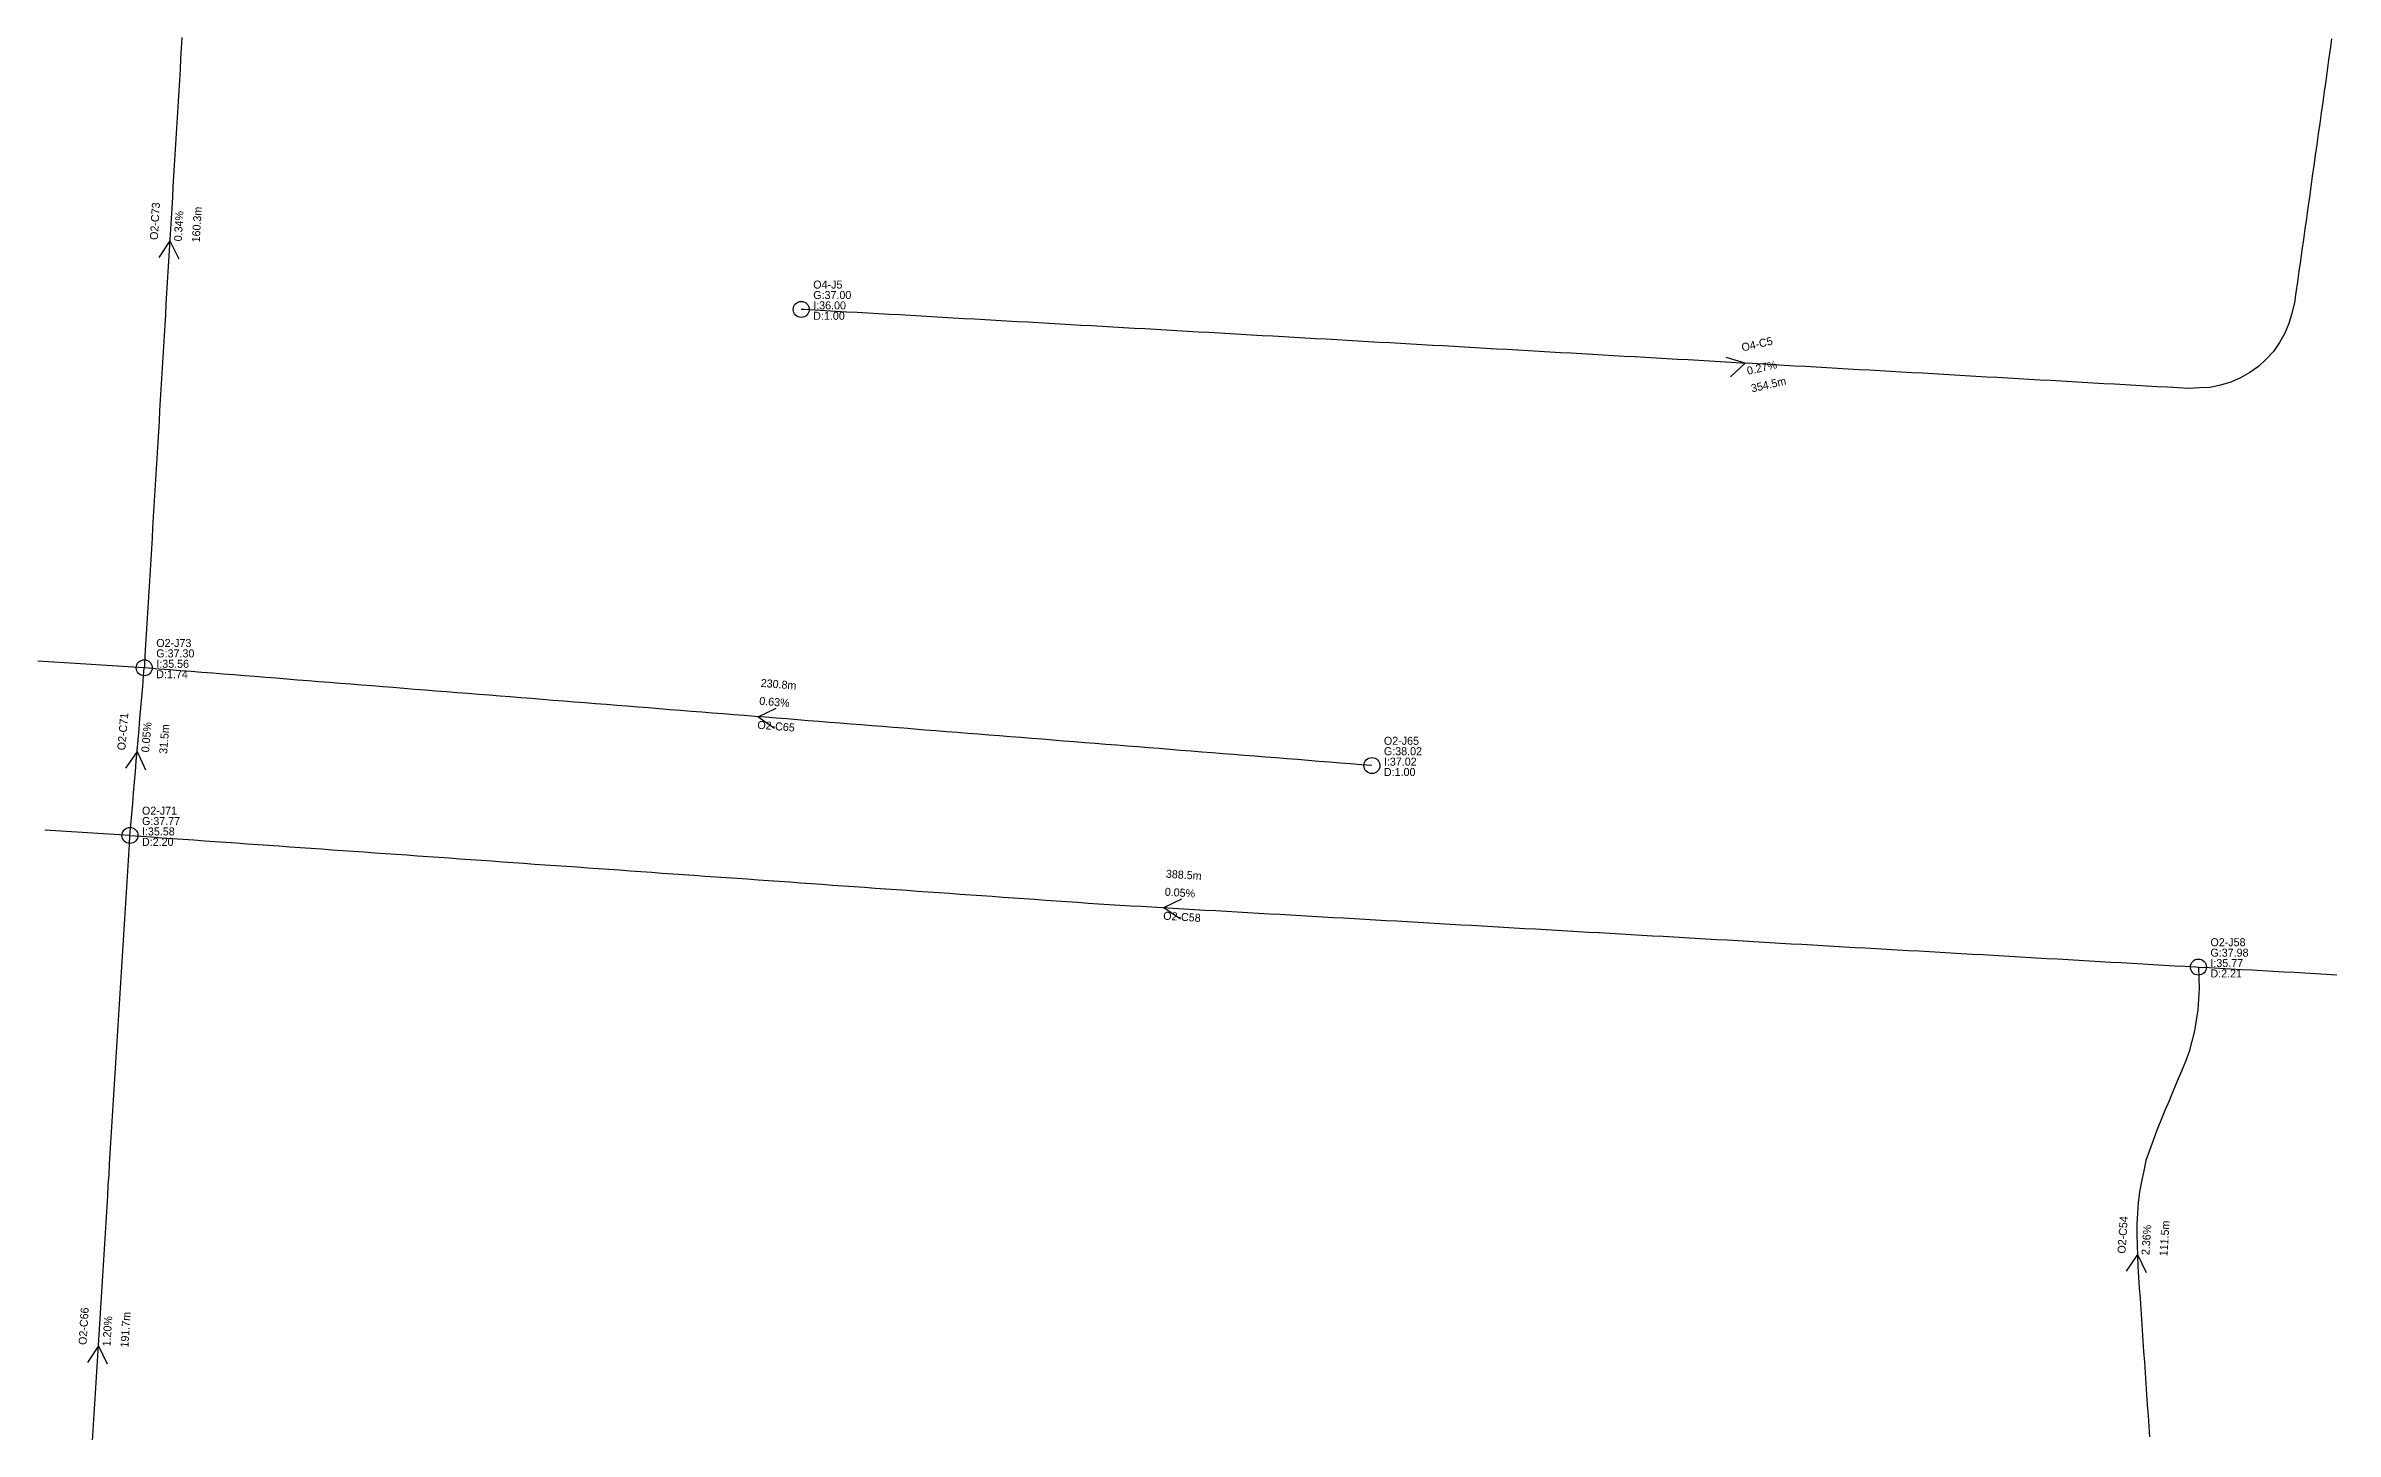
# Model space of a CAD drawing. Header units: metres. Extents: x 607160 to 610559, y 2613470 to 2618337.
# Drawn here: x 608135.9 to 608565, y 2615430.7 to 2615690.4 of the extents above; entities that cross this region are included whole.
import ezdxf

# ---------------------------------------------------------------- set-up
doc = ezdxf.new("R2010")
doc.units = ezdxf.units.M
for name, color, linetype in [('SW-DRAIN-LABELS', 3, 'Continuous'), ('SW-DRAIN-SUB-02', 2, 'Continuous'), ('SW-DRAIN-SUB-04', 4, 'Continuous'), ('SW-JUNCTIONS', 7, 'Continuous')]:
    doc.layers.add(name, color=color, linetype=linetype)

msp = doc.modelspace()

# ---------------------------------------------------------------- linework, layer by layer
at = {"layer": 'SW-DRAIN-SUB-02'}
for p, q in [((608159.1, 2615653.81), (608157.03, 2615650.68)), ((608159.1, 2615653.81), (608160.77, 2615650.46)), ((608269.36, 2615564.62), (608272.75, 2615566.24)), ((608269.36, 2615564.62), (608272.45, 2615562.5)), ((608152.98, 2615558.08), (608150.83, 2615555)), ((608152.98, 2615558.08), (608154.57, 2615554.68)), ((608345.4, 2615528.85), (608348.76, 2615530.51)), ((608345.4, 2615528.85), (608348.53, 2615526.77)), ((608527.88, 2615463.82), (608525.8, 2615460.7)), ((608527.88, 2615463.82), (608529.55, 2615460.46)), ((608145.72, 2615446.71), (608143.65, 2615443.59)), ((608145.72, 2615446.71), (608147.39, 2615443.35))]:
    msp.add_line(p, q, dxfattribs=at)
for points in [[(608161.37, 2615691.91), (608161.25, 2615689.91), (608161.13, 2615687.92), (608161.02, 2615685.92), (608160.9, 2615683.92), (608160.78, 2615681.93), (608160.66, 2615679.93), (608160.54, 2615677.94), (608160.42, 2615675.94), (608160.3, 2615673.94), (608160.18, 2615671.95), (608160.06, 2615669.95), (608159.94, 2615667.95), (608159.82, 2615665.96), (608159.7, 2615663.96), (608159.58, 2615661.96), (608159.46, 2615659.97), (608159.35, 2615657.97), (608159.23, 2615655.97), (608159.11, 2615653.98), (608158.99, 2615651.98), (608158.87, 2615649.99), (608158.75, 2615647.99), (608158.63, 2615645.99), (608158.51, 2615644), (608158.39, 2615642), (608158.27, 2615640), (608158.15, 2615638.01), (608158.03, 2615636.01), (608157.91, 2615634.01), (608157.79, 2615632.02), (608157.68, 2615630.02), (608157.56, 2615628.02), (608157.44, 2615626.03), (608157.32, 2615624.03), (608157.2, 2615622.04), (608157.08, 2615620.04), (608156.96, 2615618.04), (608156.84, 2615616.05), (608156.72, 2615614.05), (608156.6, 2615612.05), (608156.48, 2615610.06), (608156.36, 2615608.06), (608156.24, 2615606.06), (608156.12, 2615604.07), (608156.01, 2615602.07), (608155.89, 2615600.07), (608155.77, 2615598.08), (608155.65, 2615596.08), (608155.53, 2615594.09), (608155.41, 2615592.09), (608155.29, 2615590.09), (608155.17, 2615588.1), (608155.05, 2615586.1), (608154.93, 2615584.1), (608154.81, 2615582.11), (608154.69, 2615580.11), (608154.57, 2615578.11), (608154.45, 2615576.12), (608154.34, 2615574.12), (608154.32, 2615573.79)], [(608154.32, 2615573.79), (608152.32, 2615573.91), (608150.32, 2615574.04), (608148.33, 2615574.16), (608146.33, 2615574.29), (608144.34, 2615574.41), (608142.34, 2615574.54), (608140.34, 2615574.66), (608138.35, 2615574.78), (608136.35, 2615574.91), (608134.35, 2615575.03)], [(608151.64, 2615542.37), (608151.81, 2615544.37), (608151.98, 2615546.36), (608152.15, 2615548.35), (608152.32, 2615550.35), (608152.49, 2615552.34), (608152.66, 2615554.33), (608152.83, 2615556.32), (608153, 2615558.32), (608153.17, 2615560.31), (608153.34, 2615562.3), (608153.51, 2615564.29), (608153.68, 2615566.29), (608153.85, 2615568.28), (608154.02, 2615570.27), (608154.19, 2615572.27), (608154.32, 2615573.79)], [(608384.41, 2615555.46), (608382.42, 2615555.62), (608380.42, 2615555.78), (608378.43, 2615555.94), (608376.43, 2615556.1), (608374.44, 2615556.26), (608372.45, 2615556.42), (608370.45, 2615556.58), (608368.46, 2615556.73), (608366.47, 2615556.89), (608364.47, 2615557.05), (608362.48, 2615557.21), (608360.49, 2615557.37), (608358.49, 2615557.53), (608356.5, 2615557.69), (608354.5, 2615557.85), (608352.51, 2615558), (608350.52, 2615558.16), (608348.52, 2615558.32), (608346.53, 2615558.48), (608344.54, 2615558.64), (608342.54, 2615558.8), (608340.55, 2615558.96), (608338.55, 2615559.12), (608336.56, 2615559.27), (608334.57, 2615559.43), (608332.57, 2615559.59), (608330.58, 2615559.75), (608328.59, 2615559.91), (608326.59, 2615560.07), (608324.6, 2615560.23), (608322.61, 2615560.39), (608320.61, 2615560.54), (608318.62, 2615560.7), (608316.62, 2615560.86), (608314.63, 2615561.02), (608312.64, 2615561.18), (608310.64, 2615561.34), (608308.65, 2615561.5), (608306.66, 2615561.66), (608304.66, 2615561.81), (608302.67, 2615561.97), (608300.67, 2615562.13), (608298.68, 2615562.29), (608296.69, 2615562.45), (608294.69, 2615562.61), (608292.7, 2615562.77), (608290.71, 2615562.93), (608288.71, 2615563.08), (608286.72, 2615563.24), (608284.73, 2615563.4), (608282.73, 2615563.56), (608280.74, 2615563.72), (608278.74, 2615563.88), (608276.75, 2615564.04), (608274.76, 2615564.2), (608272.76, 2615564.35), (608270.77, 2615564.51), (608268.78, 2615564.67), (608266.78, 2615564.83), (608264.79, 2615564.99), (608262.79, 2615565.15), (608260.8, 2615565.31), (608258.81, 2615565.47), (608256.81, 2615565.62), (608254.82, 2615565.78), (608252.83, 2615565.94), (608250.83, 2615566.1), (608248.84, 2615566.26), (608246.84, 2615566.42), (608244.85, 2615566.58), (608242.86, 2615566.74), (608240.86, 2615566.89), (608238.87, 2615567.05), (608236.88, 2615567.21), (608234.88, 2615567.37), (608232.89, 2615567.53), (608230.9, 2615567.69), (608228.9, 2615567.85), (608226.91, 2615568.01), (608224.91, 2615568.16), (608222.92, 2615568.32), (608220.93, 2615568.48), (608218.93, 2615568.64), (608216.94, 2615568.8), (608214.95, 2615568.96), (608212.95, 2615569.12), (608210.96, 2615569.28), (608208.96, 2615569.43), (608206.97, 2615569.59), (608204.98, 2615569.75), (608202.98, 2615569.91), (608200.99, 2615570.07), (608199, 2615570.23), (608197, 2615570.39), (608195.01, 2615570.55), (608193.02, 2615570.7), (608191.02, 2615570.86), (608189.03, 2615571.02), (608187.03, 2615571.18), (608185.04, 2615571.34), (608183.05, 2615571.5), (608181.05, 2615571.66), (608179.06, 2615571.82), (608177.07, 2615571.97), (608175.07, 2615572.13), (608173.08, 2615572.29), (608171.08, 2615572.45), (608169.09, 2615572.61), (608167.1, 2615572.77), (608165.1, 2615572.93), (608163.11, 2615573.08), (608161.12, 2615573.24), (608159.12, 2615573.4), (608157.13, 2615573.56), (608155.14, 2615573.72), (608154.32, 2615573.79)], [(608151.64, 2615542.37), (608149.65, 2615542.5), (608147.65, 2615542.62), (608145.65, 2615542.75), (608143.66, 2615542.87), (608141.66, 2615543), (608139.66, 2615543.12), (608137.67, 2615543.24), (608135.67, 2615543.37)], [(608144.62, 2615428.9), (608144.74, 2615430.9), (608144.87, 2615432.89), (608144.99, 2615434.89), (608145.11, 2615436.88), (608145.24, 2615438.88), (608145.36, 2615440.88), (608145.48, 2615442.87), (608145.61, 2615444.87), (608145.73, 2615446.86), (608145.85, 2615448.86), (608145.98, 2615450.86), (608146.1, 2615452.85), (608146.23, 2615454.85), (608146.35, 2615456.85), (608146.47, 2615458.84), (608146.6, 2615460.84), (608146.72, 2615462.83), (608146.84, 2615464.83), (608146.97, 2615466.83), (608147.09, 2615468.82), (608147.21, 2615470.82), (608147.34, 2615472.81), (608147.46, 2615474.81), (608147.58, 2615476.81), (608147.71, 2615478.8), (608147.83, 2615480.8), (608147.95, 2615482.8), (608148.08, 2615484.79), (608148.2, 2615486.79), (608148.33, 2615488.78), (608148.45, 2615490.78), (608148.57, 2615492.78), (608148.7, 2615494.77), (608148.82, 2615496.77), (608148.94, 2615498.77), (608149.07, 2615500.76), (608149.19, 2615502.76), (608149.31, 2615504.75), (608149.44, 2615506.75), (608149.56, 2615508.75), (608149.68, 2615510.74), (608149.81, 2615512.74), (608149.93, 2615514.73), (608150.05, 2615516.73), (608150.18, 2615518.73), (608150.3, 2615520.72), (608150.43, 2615522.72), (608150.55, 2615524.72), (608150.67, 2615526.71), (608150.8, 2615528.71), (608150.92, 2615530.7), (608151.04, 2615532.7), (608151.17, 2615534.7), (608151.29, 2615536.69), (608151.41, 2615538.69), (608151.54, 2615540.69), (608151.64, 2615542.37)], [(608151.64, 2615542.37), (608153.64, 2615542.23), (608155.63, 2615542.09), (608157.63, 2615541.95), (608159.62, 2615541.81), (608161.62, 2615541.67), (608163.61, 2615541.53), (608165.61, 2615541.39), (608167.6, 2615541.25), (608169.6, 2615541.11), (608171.59, 2615540.97), (608173.59, 2615540.83), (608175.58, 2615540.68), (608177.58, 2615540.54), (608179.57, 2615540.4), (608181.57, 2615540.26), (608183.56, 2615540.12), (608185.56, 2615539.98), (608187.55, 2615539.84), (608189.55, 2615539.7), (608191.54, 2615539.56), (608193.54, 2615539.42), (608195.53, 2615539.28), (608197.53, 2615539.14), (608199.52, 2615539), (608201.52, 2615538.85), (608203.51, 2615538.71), (608205.51, 2615538.57), (608207.5, 2615538.43), (608209.5, 2615538.29), (608211.49, 2615538.15), (608213.49, 2615538.01), (608215.48, 2615537.87), (608217.48, 2615537.73), (608219.47, 2615537.59), (608221.47, 2615537.45), (608223.46, 2615537.31), (608225.46, 2615537.16), (608227.45, 2615537.02), (608229.45, 2615536.88), (608231.44, 2615536.74), (608233.44, 2615536.6), (608235.43, 2615536.46), (608237.43, 2615536.32), (608239.42, 2615536.18), (608241.42, 2615536.04), (608243.41, 2615535.9), (608245.41, 2615535.76), (608247.4, 2615535.62), (608249.4, 2615535.48), (608251.39, 2615535.33), (608253.39, 2615535.19), (608255.38, 2615535.05), (608257.38, 2615534.91), (608259.37, 2615534.77), (608261.37, 2615534.63), (608263.36, 2615534.49), (608265.36, 2615534.35), (608267.35, 2615534.21), (608269.35, 2615534.07), (608271.34, 2615533.93), (608273.34, 2615533.79), (608275.33, 2615533.65), (608277.33, 2615533.5), (608279.32, 2615533.36), (608281.32, 2615533.22), (608283.31, 2615533.08), (608285.31, 2615532.94), (608287.3, 2615532.8), (608289.3, 2615532.66), (608291.29, 2615532.52), (608293.29, 2615532.38), (608295.28, 2615532.24), (608297.28, 2615532.1), (608299.27, 2615531.96), (608301.27, 2615531.81), (608303.26, 2615531.67), (608305.26, 2615531.53), (608307.25, 2615531.39), (608309.25, 2615531.25), (608311.24, 2615531.11), (608313.24, 2615530.97), (608315.23, 2615530.83), (608317.23, 2615530.69), (608319.22, 2615530.55), (608321.22, 2615530.41), (608323.21, 2615530.27), (608325.21, 2615530.13), (608327.21, 2615529.98), (608329.2, 2615529.84), (608331.2, 2615529.7), (608333.19, 2615529.56), (608335.19, 2615529.43), (608337.18, 2615529.32), (608339.18, 2615529.2), (608341.18, 2615529.09), (608343.17, 2615528.97), (608345.17, 2615528.86), (608347.17, 2615528.74), (608349.16, 2615528.63), (608351.16, 2615528.52), (608353.16, 2615528.4), (608355.15, 2615528.29), (608357.15, 2615528.17), (608359.15, 2615528.06), (608361.14, 2615527.94), (608363.14, 2615527.83), (608365.14, 2615527.71), (608367.13, 2615527.6), (608369.13, 2615527.48), (608371.13, 2615527.37), (608373.12, 2615527.25), (608375.12, 2615527.14), (608377.12, 2615527.02), (608379.11, 2615526.91), (608381.11, 2615526.79), (608383.11, 2615526.68), (608385.1, 2615526.57), (608387.1, 2615526.45), (608389.1, 2615526.34), (608391.09, 2615526.22), (608393.09, 2615526.11), (608395.09, 2615525.99), (608397.08, 2615525.88), (608399.08, 2615525.76), (608401.08, 2615525.65), (608403.07, 2615525.53), (608405.07, 2615525.42), (608407.07, 2615525.3), (608409.06, 2615525.19), (608411.06, 2615525.07), (608413.06, 2615524.96), (608415.05, 2615524.85), (608417.05, 2615524.73), (608419.05, 2615524.62), (608421.04, 2615524.5), (608423.04, 2615524.39), (608425.04, 2615524.27), (608427.03, 2615524.16), (608429.03, 2615524.04), (608431.03, 2615523.93), (608433.02, 2615523.81), (608435.02, 2615523.7), (608437.02, 2615523.58), (608439.01, 2615523.47), (608441.01, 2615523.35), (608443.01, 2615523.24), (608445, 2615523.13), (608447, 2615523.01), (608449, 2615522.9), (608451, 2615522.78), (608452.99, 2615522.67), (608454.99, 2615522.55), (608456.99, 2615522.44), (608458.98, 2615522.32), (608460.98, 2615522.21), (608462.98, 2615522.09), (608464.97, 2615521.98), (608466.97, 2615521.86), (608468.97, 2615521.75), (608470.96, 2615521.63), (608472.96, 2615521.52), (608474.96, 2615521.4), (608476.95, 2615521.29), (608478.95, 2615521.18), (608480.95, 2615521.06), (608482.94, 2615520.95), (608484.94, 2615520.83), (608486.94, 2615520.72), (608488.93, 2615520.6), (608490.93, 2615520.49), (608492.93, 2615520.37), (608494.92, 2615520.26), (608496.92, 2615520.14), (608498.92, 2615520.03), (608500.91, 2615519.91), (608502.91, 2615519.8), (608504.91, 2615519.68), (608506.9, 2615519.57), (608508.9, 2615519.46), (608510.9, 2615519.34), (608512.89, 2615519.23), (608514.89, 2615519.11), (608516.89, 2615519), (608518.88, 2615518.88), (608520.88, 2615518.77), (608522.88, 2615518.65), (608524.87, 2615518.54), (608526.87, 2615518.42), (608528.87, 2615518.31), (608530.86, 2615518.19), (608532.86, 2615518.08), (608534.86, 2615517.96), (608536.85, 2615517.85), (608538.85, 2615517.74), (608539.32, 2615517.71)], [(608539.32, 2615517.71), (608539.38, 2615515.71), (608539.45, 2615513.71), (608539.33, 2615511.71), (608539.2, 2615509.72), (608538.91, 2615507.74), (608538.57, 2615505.77), (608538.11, 2615503.83), (608537.58, 2615501.9), (608536.91, 2615500.02), (608536.14, 2615498.17), (608535.36, 2615496.33), (608534.59, 2615494.49), (608533.81, 2615492.64), (608533.03, 2615490.8), (608532.26, 2615488.96), (608531.5, 2615487.11), (608530.83, 2615485.22), (608530.16, 2615483.34), (608529.49, 2615481.45), (608529.07, 2615479.5), (608528.67, 2615477.54), (608528.27, 2615475.58), (608528.05, 2615473.6), (608527.93, 2615471.6), (608527.8, 2615469.6), (608527.76, 2615467.61), (608527.82, 2615465.61), (608527.89, 2615463.61), (608527.97, 2615461.61), (608528.1, 2615459.61), (608528.24, 2615457.62), (608528.37, 2615455.62), (608528.51, 2615453.63), (608528.65, 2615451.63), (608528.78, 2615449.64), (608528.92, 2615447.64), (608529.05, 2615445.65), (608529.19, 2615443.65), (608529.32, 2615441.66), (608529.46, 2615439.66), (608529.6, 2615437.67), (608529.73, 2615435.67), (608529.87, 2615433.67), (608530, 2615431.68), (608530.14, 2615429.68)], [(608539.32, 2615517.71), (608541.32, 2615517.6), (608543.31, 2615517.49), (608545.31, 2615517.38), (608547.31, 2615517.27), (608549.3, 2615517.16), (608551.3, 2615517.05), (608553.3, 2615516.94), (608555.3, 2615516.83), (608557.29, 2615516.72), (608559.29, 2615516.61), (608561.29, 2615516.5), (608563.28, 2615516.39), (608565.28, 2615516.28)]]:
    msp.add_lwpolyline(points, dxfattribs=at)
at = {"layer": 'SW-DRAIN-SUB-04'}
for q in [(608450.8, 2615631.97), (608451.64, 2615628.32)]:
    msp.add_line((608454.39, 2615630.87), q, dxfattribs=at)
msp.add_lwpolyline([(608564.29, 2615691.68), (608564.01, 2615689.7), (608563.73, 2615687.72), (608563.45, 2615685.74), (608563.17, 2615683.76), (608562.89, 2615681.78), (608562.62, 2615679.79), (608562.34, 2615677.81), (608562.06, 2615675.83), (608561.78, 2615673.85), (608561.5, 2615671.87), (608561.22, 2615669.89), (608560.94, 2615667.91), (608560.66, 2615665.93), (608560.39, 2615663.95), (608560.11, 2615661.97), (608559.83, 2615659.99), (608559.55, 2615658.01), (608559.27, 2615656.03), (608558.99, 2615654.05), (608558.71, 2615652.07), (608558.44, 2615650.09), (608558.16, 2615648.11), (608557.88, 2615646.13), (608557.6, 2615644.15), (608557.32, 2615642.17), (608556.82, 2615640.23), (608556.29, 2615638.3), (608555.5, 2615636.48), (608554.5, 2615634.75), (608553.41, 2615633.08), (608552.01, 2615631.66), (608550.61, 2615630.23), (608548.93, 2615629.15), (608547.22, 2615628.12), (608545.4, 2615627.34), (608543.48, 2615626.77), (608541.55, 2615626.3), (608539.55, 2615626.23), (608537.55, 2615626.16), (608535.55, 2615626.24), (608533.55, 2615626.36), (608531.56, 2615626.47), (608529.56, 2615626.59), (608527.56, 2615626.7), (608525.57, 2615626.81), (608523.57, 2615626.93), (608521.57, 2615627.04), (608519.58, 2615627.16), (608517.58, 2615627.27), (608515.58, 2615627.38), (608513.59, 2615627.5), (608511.59, 2615627.61), (608509.59, 2615627.72), (608507.6, 2615627.84), (608505.6, 2615627.95), (608503.6, 2615628.07), (608501.61, 2615628.18), (608499.61, 2615628.29), (608497.61, 2615628.41), (608495.61, 2615628.52), (608493.62, 2615628.63), (608491.62, 2615628.75), (608489.62, 2615628.86), (608487.63, 2615628.98), (608485.63, 2615629.09), (608483.63, 2615629.2), (608481.64, 2615629.32), (608479.64, 2615629.43), (608477.64, 2615629.55), (608475.65, 2615629.66), (608473.65, 2615629.77), (608471.65, 2615629.89), (608469.66, 2615630), (608467.66, 2615630.11), (608465.66, 2615630.23), (608463.67, 2615630.34), (608461.67, 2615630.46), (608459.67, 2615630.57), (608457.68, 2615630.68), (608455.68, 2615630.8), (608453.68, 2615630.91), (608451.69, 2615631.03), (608449.69, 2615631.14), (608447.69, 2615631.25), (608445.7, 2615631.37), (608443.7, 2615631.48), (608441.7, 2615631.59), (608439.71, 2615631.71), (608437.71, 2615631.82), (608435.71, 2615631.94), (608433.72, 2615632.05), (608431.72, 2615632.16), (608429.72, 2615632.28), (608427.73, 2615632.39), (608425.73, 2615632.51), (608423.73, 2615632.62), (608421.73, 2615632.73), (608419.74, 2615632.85), (608417.74, 2615632.96), (608415.74, 2615633.07), (608413.75, 2615633.19), (608411.75, 2615633.3), (608409.75, 2615633.42), (608407.76, 2615633.53), (608405.76, 2615633.64), (608403.76, 2615633.76), (608401.77, 2615633.87), (608399.77, 2615633.99), (608397.77, 2615634.1), (608395.78, 2615634.21), (608393.78, 2615634.33), (608391.78, 2615634.44), (608389.79, 2615634.55), (608387.79, 2615634.67), (608385.79, 2615634.78), (608383.8, 2615634.9), (608381.8, 2615635.01), (608379.8, 2615635.12), (608377.81, 2615635.24), (608375.81, 2615635.35), (608373.81, 2615635.47), (608371.82, 2615635.58), (608369.82, 2615635.69), (608367.82, 2615635.81), (608365.83, 2615635.92), (608363.83, 2615636.03), (608361.83, 2615636.15), (608359.84, 2615636.26), (608357.84, 2615636.38), (608355.84, 2615636.49), (608353.85, 2615636.6), (608351.85, 2615636.72), (608349.85, 2615636.83), (608347.85, 2615636.95), (608345.86, 2615637.06), (608343.86, 2615637.17), (608341.86, 2615637.29), (608339.87, 2615637.4), (608337.87, 2615637.51), (608335.87, 2615637.63), (608333.88, 2615637.74), (608331.88, 2615637.86), (608329.88, 2615637.97), (608327.89, 2615638.08), (608325.89, 2615638.2), (608323.89, 2615638.31), (608321.9, 2615638.43), (608319.9, 2615638.54), (608317.9, 2615638.65), (608315.91, 2615638.77), (608313.91, 2615638.88), (608311.91, 2615638.99), (608309.92, 2615639.11), (608307.92, 2615639.22), (608305.92, 2615639.34), (608303.93, 2615639.45), (608301.93, 2615639.56), (608299.93, 2615639.68), (608297.94, 2615639.79), (608295.94, 2615639.91), (608293.94, 2615640.02), (608291.95, 2615640.13), (608289.95, 2615640.25), (608287.95, 2615640.36), (608285.96, 2615640.47), (608283.96, 2615640.59), (608281.96, 2615640.7), (608279.97, 2615640.82), (608277.97, 2615640.93), (608277.45, 2615640.96)], dxfattribs=at)
at = {"layer": 'SW-JUNCTIONS'}
for centre in [(608277.45, 2615640.96), (608154.32, 2615573.79), (608384.41, 2615555.46), (608151.64, 2615542.37), (608539.32, 2615517.71)]:
    msp.add_circle(centre, 1.5, dxfattribs=at)

# ---------------------------------------------------------------- texts
at = {"layer": 'SW-DRAIN-LABELS', "color": 3}
for s, rotation, p in [('O2-C73', 86.5807, (608156.85, 2615653.94)), ('O4-C5', 12.967, (608453.88, 2615633.06)), ('O2-C71', 85.1344, (608150.74, 2615558.27)), ('O2-C65', -4.5524, (608269.18, 2615562.38)), ('O2-C58', -3.6405, (608345.26, 2615526.6)), ('O2-C54', 86.3522, (608525.64, 2615463.96)), ('O2-C66', 86.4587, (608143.48, 2615446.85))]:
    msp.add_text(s, height=1.5, rotation=rotation, dxfattribs=at).set_placement(p)
at = {"layer": 'SW-DRAIN-LABELS', "color": 2}
for s, rotation, p in [('160.3m', 86.5807, (608164.71, 2615653.48)), ('0.34%', 86.5807, (608161.34, 2615653.68)), ('0.27%', 12.967, (608454.89, 2615628.68)), ('354.5m', 12.967, (608455.65, 2615625.39)), ('230.8m', -4.5524, (608269.81, 2615570.23)), ('0.63%', -4.5524, (608269.54, 2615566.87)), ('0.05%', 85.1344, (608155.22, 2615557.89)), ('31.5m', 85.1344, (608158.58, 2615557.6)), ('388.5m', -3.6405, (608345.76, 2615534.46)), ('0.05%', -3.6405, (608345.55, 2615531.09)), ('2.36%', 86.3522, (608530.13, 2615463.68)), ('111.5m', 86.3522, (608533.5, 2615463.46)), ('1.20%', 86.4587, (608147.97, 2615446.57)), ('191.7m', 86.4587, (608151.34, 2615446.36))]:
    msp.add_text(s, height=1.5, rotation=rotation, dxfattribs=at).set_placement(p)
at = {"layer": 'SW-DRAIN-LABELS', "color": 7}
for s, p in [('O4-J5', (608279.7, 2615644.86)), ('G:37.00', (608279.7, 2615642.91)), ('O2-J73', (608156.57, 2615577.69)), ('G:37.30', (608156.57, 2615575.74)), ('O2-J65', (608386.66, 2615559.36)), ('G:38.02', (608386.66, 2615557.41)), ('O2-J71', (608153.89, 2615546.27)), ('G:37.77', (608153.89, 2615544.32)), ('O2-J58', (608541.57, 2615521.61)), ('G:37.98', (608541.57, 2615519.66))]:
    msp.add_text(s, height=1.5, dxfattribs=at).set_placement(p)
at = {"layer": 'SW-DRAIN-LABELS', "color": 6}
for s, p in [('D:1.00', (608279.7, 2615639.01)), ('D:1.74', (608156.57, 2615571.84)), ('D:1.00', (608386.66, 2615553.51)), ('D:2.20', (608153.89, 2615540.42)), ('D:2.21', (608541.57, 2615515.76))]:
    msp.add_text(s, height=1.5, dxfattribs=at).set_placement(p)
at = {"layer": 'SW-DRAIN-LABELS', "color": 4}
for s, p in [('I:36.00', (608279.7, 2615640.96)), ('I:35.56', (608156.57, 2615573.79)), ('I:37.02', (608386.66, 2615555.46)), ('I:35.58', (608153.89, 2615542.37)), ('I:35.77', (608541.57, 2615517.71))]:
    msp.add_text(s, height=1.5, dxfattribs=at).set_placement(p)

doc.saveas('drawing.dxf')
